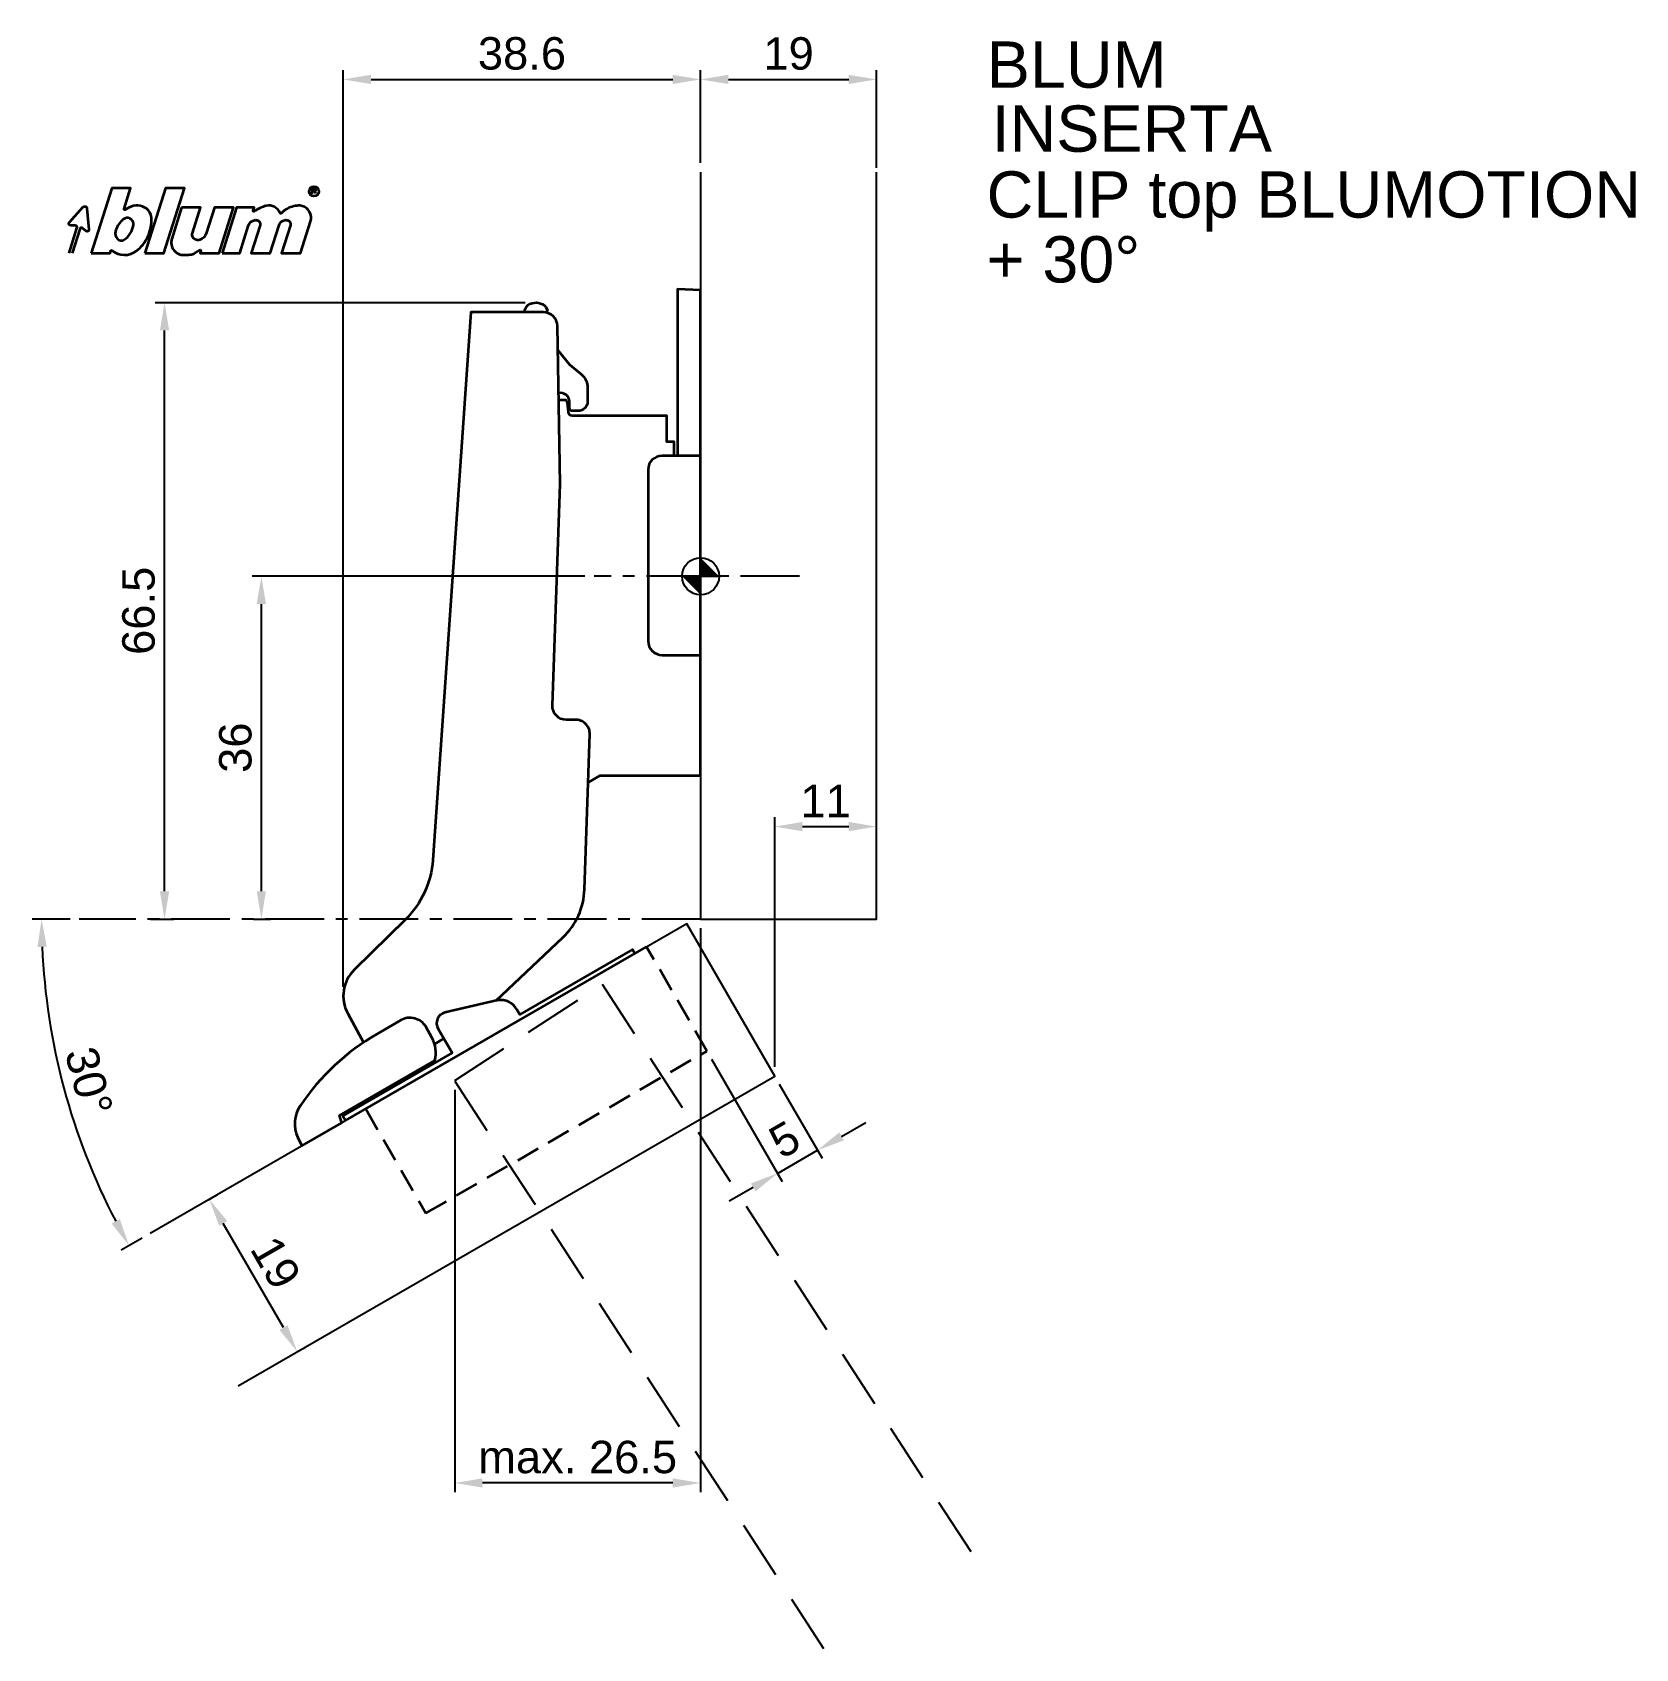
# Model space of a CAD drawing. Extents: x -72 to 101, y -116 to 59.
import ezdxf

# ---------------------------------------------------------------- set-up
doc = ezdxf.new("R2010")
doc.units = 0
doc.header["$PDMODE"] = 35
doc.header["$PDSIZE"] = 5
doc.linetypes.add('MITTE', pattern=[50.8, 31.75, -6.35, 6.35, -6.35])
doc.linetypes.add('STRICHLINIE', pattern=[19.05, 12.7, -6.35])
doc.layers.get('Defpoints').update_dxf_attribs({"linetype": 'CONTINUOUS'})
doc.layers.add('1', color=2, linetype='CONTINUOUS')
doc.layers.add('5', color=1, linetype='CONTINUOUS')
doc.layers.add('6', color=3, linetype='CONTINUOUS', lineweight=35)
doc.styles.add('Beschlag', font='ARIAL.TTF')
doc.dimstyles.new('Beschlag', dxfattribs={"dimtxt": 3.5, "dimasz": 3, "dimexe": 1, "dimexo": 1, "dimgap": 1, "dimtad": 1, "dimdec": 1, "dimdsep": 46, "dimtxsty": 'Beschlag', "dimcen": 2, "dimclrd": 256, "dimclre": 256, "dimclrt": 256, "dimadec": 1, "dimazin": 2, "dimtfac": 0.71, "dimtdec": 1, "dimtix": 1, "dimtmove": 2, "dimatfit": 0, "dimfxl": 0, "dimtolj": 1, "dimlwd": -1, "dimlwe": -1, "dimarcsym": 0})

# ---------------------------------------------------------------- blocks, each defined once
blk = doc.blocks.new('NullPunkt')
at = {"layer": '5'}
for points in [[(0, 2), (0, -2)], [(-2, 0), (2, 0)]]:
    blk.add_lwpolyline(points, dxfattribs=at)
blk.add_circle((0, 0), 2, dxfattribs=at)
for points in [[(0, 0), (-2, 0), (0, 2)], [(0, 0), (2, 0), (0, -2)]]:
    blk.add_solid(points, dxfattribs=at)
blk = doc.blocks.new('*D1')
at = {"layer": '1'}
for p, q in [((-12.48, 0), (-48.41, 0)), ((-47.41, -34), (-47.41, -3)), ((-48.26, -37), (-46.41, -37))]:
    blk.add_line(p, q, dxfattribs=at)
for points in [[(-47.91, -3), (-46.91, -3), (-47.41, 0)], [(-47.91, -34), (-46.91, -34), (-47.41, -37)]]:
    blk.add_solid(points, dxfattribs=at)
at = {"layer": 'Defpoints', "color": 0}
for p in [(-47.41, 0), (-11.48, 0), (-49.26, -37)]:
    blk.add_point(p, dxfattribs=at)
at = {"layer": '1', "insert": (-50.2, -18.5), "char_height": 3.5, "attachment_point": 5, "rotation": 90, "style": 'Beschlag'}
blk.add_mtext('\\A1;36', dxfattribs=at)
blk = doc.blocks.new('*D2')
at = {"layer": '1'}
for p, q in [((-18.94, 29.53), (-58.86, 29.53)), ((-57.86, -34), (-57.86, 26.53)), ((-59.37, -37), (-56.86, -37))]:
    blk.add_line(p, q, dxfattribs=at)
for points in [[(-58.36, 26.53), (-57.36, 26.53), (-57.86, 29.53)], [(-58.36, -34), (-57.36, -34), (-57.86, -37)]]:
    blk.add_solid(points, dxfattribs=at)
at = {"layer": 'Defpoints', "color": 0}
for p in [(-57.86, 29.53), (-17.94, 29.53), (-60.37, -37)]:
    blk.add_point(p, dxfattribs=at)
at = {"layer": '1', "insert": (-60.65, -3.73), "char_height": 3.5, "attachment_point": 5, "rotation": 90, "style": 'Beschlag'}
blk.add_mtext('\\A1;66.5', dxfattribs=at)
blk = doc.blocks.new('*D3')
at = {"layer": '1'}
for p, q in [((-38.57, -44.3), (-38.57, 54.63)), ((0, 44.62), (0, 54.63)), ((-35.57, 53.63), (-3, 53.63))]:
    blk.add_line(p, q, dxfattribs=at)
for points in [[(-35.57, 54.13), (-35.57, 53.13), (-38.57, 53.63)], [(-3, 54.13), (-3, 53.13), (0, 53.63)]]:
    blk.add_solid(points, dxfattribs=at)
at = {"layer": 'Defpoints', "color": 0}
for p in [(0, 53.63), (0, 43.62), (-38.57, -45.3)]:
    blk.add_point(p, dxfattribs=at)
at = {"layer": '1', "insert": (-19.28, 56.42), "char_height": 3.5, "attachment_point": 5, "style": 'Beschlag'}
blk.add_mtext('\\A1;38.6', dxfattribs=at)
blk = doc.blocks.new('*D4')
at = {"layer": '1'}
for p, q in [((0, 44.62), (0, 54.63)), ((19, 44.07), (19, 54.63)), ((3, 53.63), (16, 53.63))]:
    blk.add_line(p, q, dxfattribs=at)
for points in [[(3, 54.13), (3, 53.13), (0, 53.63)], [(16, 54.13), (16, 53.13), (19, 53.63)]]:
    blk.add_solid(points, dxfattribs=at)
at = {"layer": 'Defpoints', "color": 0}
for p in [(19, 53.63), (0, 43.62), (19, 43.07)]:
    blk.add_point(p, dxfattribs=at)
at = {"layer": '1', "insert": (9.5, 56.41), "char_height": 3.5, "attachment_point": 5, "style": 'Beschlag'}
blk.add_mtext('\\A1;19', dxfattribs=at)
blk = doc.blocks.new('*D5')
at = {"layer": '1'}
for p, q in [((0, -38), (0, -98.87)), ((-26.54, -55.44), (-26.54, -98.87)), ((-3, -97.87), (-23.54, -97.87))]:
    blk.add_line(p, q, dxfattribs=at)
for points in [[(-23.54, -97.37), (-23.54, -98.37), (-26.54, -97.87)], [(-3, -97.37), (-3, -98.37), (0, -97.87)]]:
    blk.add_solid(points, dxfattribs=at)
at = {"layer": 'Defpoints', "color": 0}
for p in [(0, -37), (-26.54, -54.44), (-26.54, -97.87)]:
    blk.add_point(p, dxfattribs=at)
at = {"layer": '1', "insert": (-13.27, -95.09), "char_height": 3.5, "attachment_point": 5, "style": 'Beschlag'}
blk.add_mtext('\\A1;max. 26.5', dxfattribs=at)
blk = doc.blocks.new('*D6')
at = {"layer": '1'}
for p, q in [((1.17, -52.12), (8.79, -65.32)), ((8.5, -54.82), (13.12, -62.82)), ((15.22, -60.46), (17.82, -58.96)), ((8.29, -64.46), (12.62, -61.96)), ((5.69, -65.96), (3.09, -67.46))]:
    blk.add_line(p, q, dxfattribs=at)
for points in [[(14.97, -60.03), (15.47, -60.89), (12.62, -61.96)], [(5.44, -65.53), (5.94, -66.39), (8.29, -64.46)]]:
    blk.add_solid(points, dxfattribs=at)
at = {"layer": 'Defpoints', "color": 0}
for p in [(0.67, -51.26), (8, -53.95), (12.62, -61.96)]:
    blk.add_point(p, dxfattribs=at)
at = {"layer": '1', "insert": (9.07, -60.8), "char_height": 3.5, "attachment_point": 5, "rotation": 30, "style": 'Beschlag'}
blk.add_mtext('\\A1;5', dxfattribs=at)
blk = doc.blocks.new('*D7')
at = {"layer": '1'}
for p, q in [((-53.13, -67.31), (-52.16, -66.75)), ((-45.03, -81.1), (-51.53, -69.85)), ((-43.68, -83.79), (-42.66, -83.2))]:
    blk.add_line(p, q, dxfattribs=at)
for points in [[(-51.09, -69.6), (-51.96, -70.1), (-53.03, -67.25)], [(-44.59, -80.85), (-45.46, -81.35), (-43.53, -83.7)]]:
    blk.add_solid(points, dxfattribs=at)
at = {"layer": 'Defpoints', "color": 0}
for p in [(-53.99, -67.81), (-53.03, -67.25), (-44.55, -84.29)]:
    blk.add_point(p, dxfattribs=at)
at = {"layer": '1', "insert": (-45.86, -74.08), "char_height": 3.5, "attachment_point": 5, "rotation": 300, "style": 'Beschlag'}
blk.add_mtext('\\A1;19', dxfattribs=at)
blk = doc.blocks.new('*D8')
at = {"layer": '1'}
for p, q in [((8, -52.95), (8, -26.02)), ((19, -36), (19, -26.02)), ((11, -27.02), (16, -27.02))]:
    blk.add_line(p, q, dxfattribs=at)
for points in [[(11, -26.52), (11, -27.52), (8, -27.02)], [(16, -26.52), (16, -27.52), (19, -27.02)]]:
    blk.add_solid(points, dxfattribs=at)
at = {"layer": 'Defpoints', "color": 0}
for p in [(19, -27.02), (19, -37), (8, -53.95)]:
    blk.add_point(p, dxfattribs=at)
at = {"layer": '1', "insert": (13.5, -24.26), "char_height": 3.5, "attachment_point": 5, "style": 'Beschlag'}
blk.add_mtext('\\A1;11', dxfattribs=at)
blk = doc.blocks.new('Logo_BLUM')
at = {"layer": '6', "color": 20, "linetype": 'Continuous'}
for points in [[(2.39, 0), (4.43, 0), (4.52, 0.26, -0.512391), (4.62, 0.29, 0.357881), (7.3, 0.25, 0.116336), (8.5, 1.76, 0.127435), (8.89, 3.85, 0.227045), (8.36, 4.79, 0.273775), (6.5, 4.93), (6.04, 4.67, -0.689828), (5.94, 4.76), (6.65, 7), (4.61, 7)], [(5.59, 3.39, 0.16703), (4.99, 2.14, 0.322673), (5.41, 1.39, 0.260102), (5.93, 1.42, 0.211929), (6.95, 3, 0.250706), (6.73, 3.62, 0.316796), (6.01, 3.72, 0.086595)], [(12.15, 4.9), (11.09, 1.53, 0.527578), (12.44, -0.2, -0.003338), (13.06, -0.17, 0.131781), (13.63, 0.02), (14.12, 0.32, -0.706223), (14.22, 0.24), (14.15, 0), (16.19, 0), (17.75, 4.9), (15.7, 4.9), (14.81, 2.11, -0.253672), (14.11, 1.42, -0.127823), (13.72, 1.42, -0.447747), (13.33, 2.15), (14.2, 4.9)], [(16.53, 0), (18.44, 0), (19.39, 3, -0.282196), (20.04, 3.56, -0.141376), (20.38, 3.52, -0.3938), (20.62, 2.99), (19.67, 0), (21.72, 0), (22.67, 3, -0.282189), (23.31, 3.56, -0.141385), (23.65, 3.52, -0.393792), (23.89, 2.99), (22.94, 0), (24.99, 0), (26.07, 3.42, 0.424526), (25.18, 5.07, 0.098115), (24.64, 5.11, 0.114777), (23.24, 4.6), (22.89, 4.28, -0.522588), (22.79, 4.31, 0.36711), (21.28, 5.09, 0.102012), (20, 4.5, -0.748324), (19.89, 4.58), (20, 4.9), (18.08, 4.9)]]:
    blk.add_lwpolyline(points, format="xyb", close=True, dxfattribs=at)
blk.add_lwpolyline([(8.18, 0), (10.23, 0), (12.45, 7), (10.4, 7)], close=True, dxfattribs=at)
for points in [[(26.26, 6.4), (26.26, 6.9), (26.52, 6.9, -0.975005), (26.53, 6.67, 0.014563), (26.45, 6.67), (26.26, 6.67), (26.45, 6.67), (26.52, 6.6), (26.57, 6.53), (26.62, 6.42)], [(0, 0), (0.86, 2.7, 0.480207), (0.67, 2.98), (0.19, 2.97, -0.689229), (0.05, 3.33), (1.49, 4.95, -0.685285), (1.94, 4.79), (2.15, 2.54, -0.636083), (1.84, 2.36), (1.47, 2.68, 0.560356), (1.16, 2.59), (0.34, 0)]]:
    blk.add_lwpolyline(points, format="xyb", dxfattribs=at)
blk.add_circle((26.44, 6.65), 0.527, dxfattribs=at)
blk = doc.blocks.new('*D11')
at = {"layer": '1'}
for p, q in [((-68.06, -37), (-72.13, -37)), ((-60.29, -71.44), (-62.55, -72.75))]:
    blk.add_line(p, q, dxfattribs=at)
blk.add_arc((-0.63, -37), 70.5, 182.4384, 207.5616, dxfattribs=at)
for points in [[(-71.57, -40.01), (-70.57, -39.99), (-71.13, -37)], [(-62.69, -69.38), (-63.57, -69.86), (-61.69, -72.25)]]:
    blk.add_solid(points, dxfattribs=at)
at = {"layer": 'Defpoints', "color": 0}
for p in [(-67.06, -37), (-1.5, -37.5), (0, -37), (-70.06, -49.24), (-59.42, -70.94)]:
    blk.add_point(p, dxfattribs=at)
at = {"layer": '1', "insert": (-66.03, -54.52), "char_height": 3.5, "attachment_point": 5, "rotation": 285, "style": 'Beschlag'}
blk.add_mtext('\\A1;30°', dxfattribs=at)

msp = doc.modelspace()

# ---------------------------------------------------------------- linework, layer by layer
at = {"layer": '5', "linetype": 'MITTE', "ltscale": 0.2}
for p, q in [((10.66, 0), (-11.48, 0)), ((0, -37), (-67.06, -37))]:
    msp.add_line(p, q, dxfattribs=at)
at = {"layer": '5'}
for points in [[(0, 43.62), (0, -37), (19, -37), (19, 43.62)], [(-49.92, -87.4), (8, -53.95), (-1.5, -37.5), (-59.42, -70.94)]]:
    msp.add_lwpolyline(points, dxfattribs=at)
at = {"layer": '5', "linetype": 'STRICHLINIE', "ltscale": 0.5}
msp.add_lwpolyline([(13.31, -115.76), (-26.54, -54.44), (-10.64, -44.04), (29.24, -105.4)], dxfattribs=at)
at = {"layer": '6'}
msp.add_line((-27.7, -49.91), (-28.71, -50.49), dxfattribs=at)
for points in [[(-12.13, -22.25), (-10.83, -21.5), (0, -21.5), (0, 30.87), (-2.48, 31), (-2.48, 13), (-2.85, 13), (-2.85, 14.5), (-3.65, 14.5), (-3.65, 17.3), (-13.81, 17.3, -0.412343), (-14.27, 17.76), (-14.35, 18.73, 0.396284), (-14.67, 19.01), (-15.32, 19.01)], [(-22.09, -45.82), (-14.87, -38.99, 0.197099), (-12.53, -33.8), (-11.95, -17.06, 0.441712), (-13.55, -15.5), (-14.49, -15.5, -0.424901), (-15.99, -13.95), (-15.16, 9.94), (-15.46, 27.02, 0.409111), (-16.96, 28.49), (-24.79, 28.49), (-24.79, 28.49), (-28.91, -30.63, -0.183534), (-31.88, -37.08), (-37.36, -42.44, 0.334595), (-38.08, -47.2), (-36.39, -50.33)], [(-19, 28.49), (-19, 28.5, -0.303345), (-18.38, 29.42, -0.29936), (-16.7, 29.1), (-16.52, 28.68), (-16.7, 28.5), (-16.66, 28.46)], [(-15.42, 24.39), (-14.15, 22.84), (-12.88, 21.8, -0.19903), (-12.2, 20.55), (-12.2, 18.85, -0.414212), (-13.2, 17.85), (-13.85, 17.85, -0.414209), (-14.15, 18.15), (-14.15, 18.85, 0.493199), (-15.34, 19.76, -1.755828)], [(-0.15, 13), (-4.15, 13, 0.414187), (-5.65, 11.5), (-5.65, -7, 0.414229), (-4.15, -8.5), (-0.15, -8.5)], [(-7.09, -40.73), (-7.34, -40.29), (-19.5, -47.32), (-19.83, -46.75, 0.312987), (-21.9, -45.77), (-27.62, -47.08, 0.486363), (-28.33, -48.84), (-26.83, -51.43), (-26.83, -51.43), (-38.61, -58.23), (-38.31, -58.75), (-5.83, -40)]]:
    msp.add_lwpolyline(points, format="xyb", dxfattribs=at)
at = {"layer": '6', "linetype": 'STRICHLINIE', "ltscale": 0.2}
msp.add_lwpolyline([(-36.14, -57.5), (-29.64, -68.76), (0.67, -51.26), (-5.83, -40)], dxfattribs=at)
at = {"layer": '6', "flags": 128}
msp.add_lwpolyline([(-29.63, -48.66, 0.414214), (-32.36, -47.93), (-34.94, -49.42, 0.114125), (-43.2, -57.14, 0.262579), (-43.47, -60.57), (-43.04, -61.48), (-38.71, -58.98), (-38.99, -58.22), (-28.68, -52.27, 0.191102), (-29, -49.79), (-29.63, -48.66)], format="xyb", dxfattribs=at)

# ---------------------------------------------------------------- block references
at = {"layer": '5', "rotation": 90}
msp.add_blockref('NullPunkt', (0, 0), dxfattribs=at)
at = {"layer": '6'}
msp.add_blockref('Logo_BLUM', (-68.17, 34.89), dxfattribs=at)

# ---------------------------------------------------------------- texts
at = {"layer": '1', "linetype": 'Continuous', "style": 'Beschlag'}
for s, p in [('BLUM', (30.89, 52.73)), ('CLIP top BLUMOTION', (30.87, 38.71)), ('+ 30%%D', (30.87, 31.71))]:
    msp.add_text(s, height=5, dxfattribs=at).set_placement(p)
at = {"layer": '1', "insert": (31.41, 50.82), "char_height": 5, "width": 110.7908, "attachment_point": 1, "style": 'Beschlag'}
msp.add_mtext('INSERTA', dxfattribs=at)

# ---------------------------------------------------------------- dimensions: what is measured, and where the dimension line sits
at = {"layer": '1'}
for base, p1, p2, angle, picture, middle in [((0, 53.63), (-38.57, -45.3), (0, 43.62), 180, '*D3', (-19.28, 56.42)), ((19, 53.63), (0, 43.62), (19, 43.07), 180, '*D4', (9.5, 56.41)), ((-57.86, 29.53), (-60.37, -37), (-17.94, 29.53), 90, '*D2', (-60.65, -3.73)), ((19, -27.02), (8, -53.95), (19, -37), 180, '*D8', (13.5, -24.26)), ((12.62, -61.96), (0.67, -51.26), (8, -53.95), 30, '*D6', (9.07, -60.8)), ((-53.03, -67.25), (-44.55, -84.29), (-53.99, -67.81), 120, '*D7', (-45.86, -74.08))]:
    dim = msp.add_linear_dim(base=base, p1=p1, p2=p2, angle=angle, dimstyle='Beschlag', dxfattribs=at)
    dim.commit()
    dim.dimension.update_dxf_attribs({"geometry": picture, "text_midpoint": middle})
for base, p1, p2, angle, text, picture, middle in [((-47.41, 0), (-49.26, -37), (-11.48, 0), 90, '36', '*D1', (-50.2, -18.5)), ((-26.54, -97.87), (0, -37), (-26.54, -54.44), 180, 'max. 26.5', '*D5', (-13.27, -95.09))]:
    dim = msp.add_linear_dim(base=base, p1=p1, p2=p2, angle=angle, text=text, dimstyle='Beschlag', dxfattribs=at)
    dim.commit()
    dim.dimension.update_dxf_attribs({"geometry": picture, "text_midpoint": middle})
dim = msp.add_angular_dim_2l(base=(-70.06, -49.24), line1=((0, -37), (-67.06, -37)), line2=((-1.5, -37.5), (-59.42, -70.94)), dimstyle='Beschlag', dxfattribs=at)
dim.commit()
dim.dimension.update_dxf_attribs({"geometry": '*D11', "text_midpoint": (-66.03, -54.52)})

doc.saveas('drawing.dxf')
